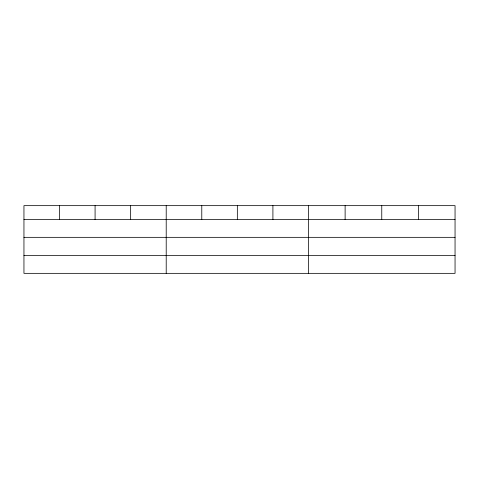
<?xml version="1.0" encoding="UTF-8"?>
<svg xmlns="http://www.w3.org/2000/svg" width="479" height="479" viewBox="0 0 479 479"><rect width="100%" height="100%" fill="white"/><g stroke="black" fill="none" stroke-linecap="round" stroke-linejoin="round"><path stroke-width="0.72" d="M455.05 237.339L455.05 205.653L23.95 205.653L23.95 273.347L455.05 273.347L455.05 237.339L23.95 237.339M23.95 219.604L455.05 219.604M23.95 255.612L455.05 255.612M418.406 205.653L418.406 219.604M381.763 205.653L381.763 219.604M345.12 205.653L345.12 219.604M308.476 205.653L308.476 273.347M272.91 205.653L272.91 219.604M237.344 205.653L237.344 219.604M201.779 205.653L201.779 219.604M166.213 205.653L166.213 273.347M130.647 205.653L130.647 219.604M95.082 205.653L95.082 219.604M59.516 205.653L59.516 219.604"/></g></svg>
